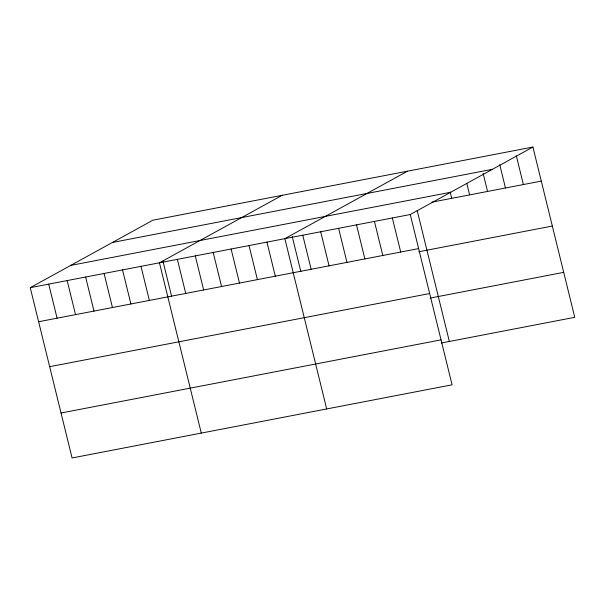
<?xml version="1.0" encoding="UTF-8"?>
<svg xmlns="http://www.w3.org/2000/svg" width="605" height="605" viewBox="0 0 605 605"><rect width="100%" height="100%" fill="white"/><g stroke="black" fill="none" stroke-linecap="round" stroke-linejoin="round"><path stroke-width="0.91" d="M532.922 147.038L410.258 214.525L452.086 384.81L72.078 457.962L30.25 287.677L152.914 220.19L532.922 147.038L574.75 317.322L441.287 343.012M282.119 195.317L159.455 262.812L201.276 433.089M407.52 171.177L284.857 238.665L326.685 408.95M112.432 242.461L492.447 169.309M70.732 265.406L450.74 192.254M432.008 202.13L541.293 181.099M30.25 287.677L410.258 214.525M38.614 321.739L418.63 248.587M418.864 251.74L552.335 226.051M49.655 366.69L429.671 293.538M430.246 298.061L563.709 272.363M61.037 413.011L441.045 339.859M516.33 155.863L523.378 184.548M499.738 164.689L505.462 187.996M483.145 173.514L487.547 191.445M466.773 183.239L469.631 194.893M450.173 192.065L451.716 198.342M417.185 210.525L449.349 341.462M392.342 217.974L400.714 252.035M374.435 221.422L382.799 255.484M356.519 224.871L364.883 258.932M338.603 228.319L346.967 262.381M320.688 231.768L329.052 265.829M302.772 235.216L311.136 269.278M292.215 236.426L300.874 271.683M266.941 242.113L275.305 276.175M249.026 245.57L257.397 279.623M231.11 249.018L239.482 283.072M213.194 252.466L221.566 286.52M195.286 255.915L203.651 289.969M177.371 259.363L185.735 293.417M163.01 261.299L171.669 296.556M140.995 266.359L149.359 300.42M122.535 269.913L130.907 303.975M104.083 273.468L112.447 307.529M85.623 277.022L93.987 311.083M67.163 280.576L75.534 314.63M48.71 284.123L57.074 318.185"/></g></svg>
